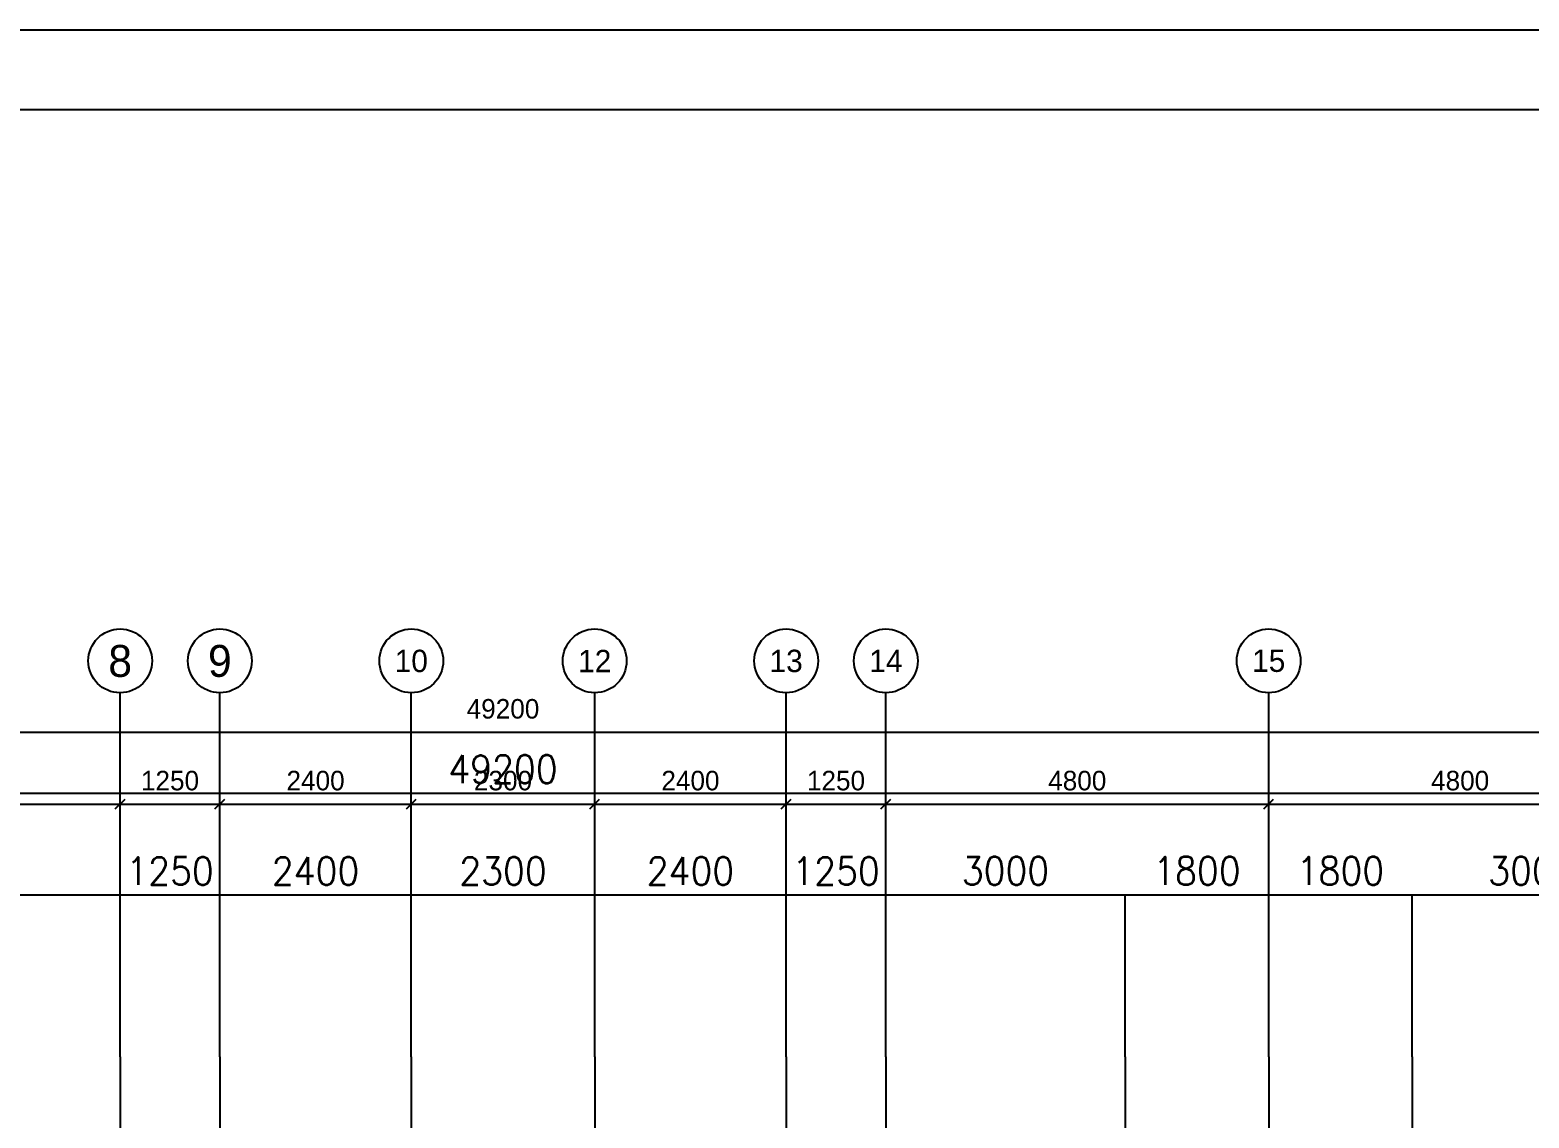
# Model space of a CAD drawing. Extents: x 628064 to 789462, y -248497 to 145317.
# Drawn here: x 693104 to 711898, y 131676 to 145317 of the extents above; entities that cross this region are included whole.
import ezdxf
from ezdxf.enums import TextEntityAlignment as Align

# ---------------------------------------------------------------- set-up
doc = ezdxf.new("R2010")
doc.units = 0
doc.header["$LTSCALE"] = 100
doc.linetypes.add('CENTER', pattern=[50.800000000000004, 31.75, -6.35, 6.35, -6.35])
for name, color, linetype in [('AXIS', 3, 'Continuous'), ('PAXIS', 253, 'CENTER'), ('PUB_DIM', 3, 'Continuous'), ('PUB_TITLE', 4, 'Continuous')]:
    doc.layers.add(name, color=color, linetype=linetype)
doc.styles.add('cadreader_textstyle', font='cadreader_textstyle')
doc.styles.get("Standard").update_dxf_attribs({"font": 'standard'})
doc.dimstyles.get("Standard").update_dxf_attribs({"dimtxt": 351, "dimasz": 0.18, "dimexe": 0.18, "dimexo": 0.0625, "dimgap": 0.09, "dimtad": 0, "dimtoh": 1, "dimdec": 0, "dimzin": 0, "dimdsep": 46, "dimcen": 0.09, "dimadec": 0, "dimazin": 0, "dimtfac": 1, "dimtdec": 4, "dimtofl": 0, "dimtmove": 0, "dimatfit": 3, "dimfxl": 250, "dimtolj": 1, "dimtzin": 0, "dimarcsym": 0})

# ---------------------------------------------------------------- blocks, each defined once
blk = doc.blocks.new('A1tk')
at = {"layer": 'PUB_TITLE'}
for points in [[(-602684.8960158156, -92241.990762174), (-602684.8960158156, -32841.99076217401), (-518584.8960158156, -32841.99076217401), (-518584.8960158156, -92241.990762174)], [(-600184.8960158156, -91241.99076217401), (-519584.8960158155, -91241.99076217401), (-519584.8960158155, -33841.99076217401), (-600184.8960158156, -33841.99076217401)]]:
    blk.add_lwpolyline(points, close=True, dxfattribs=at)
blk = doc.blocks.new('*D607')
at = {"layer": 'PUB_DIM', "color": 0, "linetype": 'ByBlock', "lineweight": -2}
for p, q in [((674434.5400195328, 135716.5022179236), (674434.5400195328, 135749.5375792448)), ((674434.5400195328, 135749.3575792448), (723634.5400195329, 135749.3575792448)), ((723634.5400195329, 135716.5022179236), (723634.5400195329, 135749.5375792448))]:
    blk.add_line(p, q, dxfattribs=at)
for points in [[(674434.5400195328, 135749.3575792448), (674434.7200195328, 135749.3875517402), (674434.7200195328, 135749.3276067494)], [(723634.5400195329, 135749.3575792448), (723634.3600195328, 135749.3276067494), (723634.3600195328, 135749.3875517402)]]:
    blk.add_solid(points, dxfattribs=at)
at = {"layer": 'PUB_DIM', "color": 0, "linetype": 'Continuous', "lineweight": -2, "insert": (699034.5400195328, 136049.3575792448), "char_height": 351, "width": 1168.050000000001, "attachment_point": 5}
blk.add_mtext('49200', dxfattribs=at)
blk = doc.blocks.new('*D119')
at = {"layer": 'PUB_DIM', "color": 0, "linetype": 'ByBlock', "lineweight": -2}
for p, q in [((689434.5400077917, 132442.0256058198), (689434.5664553385, 134473.1971956724)), ((689434.5664529947, 134473.0171956724), (694234.5664521748, 134472.9546956723)), ((694234.5400069718, 132441.9631058197), (694234.5664545186, 134473.1346956723))]:
    blk.add_line(p, q, dxfattribs=at)
for points in [[(689434.5664529947, 134473.0171956724), (689434.746453385, 134473.047165824), (689434.7464526044, 134472.9872208333)], [(694234.5664521748, 134472.9546956723), (694234.3864517845, 134472.9247255207), (694234.3864525651, 134472.9846705114)]]:
    blk.add_solid(points, dxfattribs=at)
at = {"layer": 'PUB_DIM', "color": 0, "linetype": 'Continuous', "lineweight": -2, "insert": (691834.5703588347, 134772.9859456469), "char_height": 351, "width": 924.2999999999987, "attachment_point": 5, "rotation": 359.9992539612031}
blk.add_mtext('4800', dxfattribs=at)
blk = doc.blocks.new('*D580')
at = {"layer": 'PUB_DIM', "color": 0, "linetype": 'ByBlock', "lineweight": -2}
for p, q in [((694234.5400061347, 132441.9631058197), (694234.5392512991, 134473.1042334766)), ((694234.539251366, 134472.9242334766), (695484.539251366, 134472.9246980157)), ((695484.5400061347, 132441.9635703588), (695484.5392512991, 134473.1046980157))]:
    blk.add_line(p, q, dxfattribs=at)
for points in [[(694234.539251366, 134472.9242334766), (694234.7192513549, 134472.9542060388), (694234.7192513772, 134472.8942610481)], [(695484.539251366, 134472.9246980157), (695484.3592513772, 134472.8947254535), (695484.3592513549, 134472.9546704442)]]:
    blk.add_solid(points, dxfattribs=at)
at = {"layer": 'PUB_DIM', "color": 0, "linetype": 'Continuous', "lineweight": -2, "insert": (694859.540006158, 134772.924698016), "char_height": 351, "width": 807.299999999999, "attachment_point": 5, "rotation": 2.1292903953759345e-05}
blk.add_mtext('1250', dxfattribs=at)
blk = doc.blocks.new('*D268')
at = {"layer": 'PUB_DIM', "color": 0, "linetype": 'ByBlock', "lineweight": -2}
for p, q in [((695484.540006158, 132441.9631058197), (695484.540006158, 134473.1046993987)), ((695484.540006158, 134472.9246993987), (697884.540006158, 134472.9246993987)), ((697884.540006158, 132441.9631058197), (697884.540006158, 134473.1046993987))]:
    blk.add_line(p, q, dxfattribs=at)
for points in [[(695484.540006158, 134472.9246993987), (695484.720006158, 134472.9546718941), (695484.720006158, 134472.8947269033)], [(697884.540006158, 134472.9246993987), (697884.3600061579, 134472.8947269033), (697884.3600061579, 134472.9546718941)]]:
    blk.add_solid(points, dxfattribs=at)
at = {"layer": 'PUB_DIM', "color": 0, "linetype": 'Continuous', "lineweight": -2, "insert": (696684.5400061578, 134772.9246993986), "char_height": 351, "width": 918.4499999999996, "attachment_point": 5}
blk.add_mtext('2400', dxfattribs=at)
blk = doc.blocks.new('*D657')
at = {"layer": 'PUB_DIM', "color": 0, "linetype": 'ByBlock', "lineweight": -2}
for p, q in [((697884.540006158, 132441.9631058197), (697884.540006158, 134473.1047007813)), ((697884.540006158, 134472.9247007813), (700184.540006158, 134472.9247007813)), ((700184.540006158, 132441.9631058197), (700184.540006158, 134473.1047007813))]:
    blk.add_line(p, q, dxfattribs=at)
for points in [[(697884.540006158, 134472.9247007813), (697884.720006158, 134472.9546732767), (697884.720006158, 134472.8947282859)], [(700184.540006158, 134472.9247007813), (700184.3600061579, 134472.8947282859), (700184.3600061579, 134472.9546732767)]]:
    blk.add_solid(points, dxfattribs=at)
at = {"layer": 'PUB_DIM', "color": 0, "linetype": 'Continuous', "lineweight": -2, "insert": (699034.5400061578, 134772.9247007813), "char_height": 351, "width": 912.5999999999997, "attachment_point": 5}
blk.add_mtext('2300', dxfattribs=at)
blk = doc.blocks.new('*D344')
at = {"layer": 'PUB_DIM', "color": 0, "linetype": 'ByBlock', "lineweight": -2}
for p, q in [((700184.540006158, 132441.9631058197), (700184.5400061581, 134473.104702164)), ((700184.5400061581, 134472.924702164), (702584.540006158, 134472.9247021639)), ((702584.5400061578, 132441.9631058196), (702584.540006158, 134473.1047021639))]:
    blk.add_line(p, q, dxfattribs=at)
for points in [[(700184.5400061581, 134472.924702164), (700184.7200061581, 134472.9546746594), (700184.7200061581, 134472.8947296687)], [(702584.540006158, 134472.9247021639), (702584.3600061579, 134472.8947296685), (702584.3600061579, 134472.9546746593)]]:
    blk.add_solid(points, dxfattribs=at)
at = {"layer": 'PUB_DIM', "color": 0, "linetype": 'Continuous', "lineweight": -2, "insert": (701384.5400061578, 134772.9247021639), "char_height": 351, "width": 918.4499999999996, "attachment_point": 5}
blk.add_mtext('2400', dxfattribs=at)
blk = doc.blocks.new('*D457')
at = {"layer": 'PUB_DIM', "color": 0, "linetype": 'ByBlock', "lineweight": -2}
for p, q in [((702584.5400061578, 132441.9631058196), (702584.5400061578, 134473.1047035466)), ((702584.5400061578, 134472.9247035466), (703834.540006158, 134472.9247035466)), ((703834.540006158, 132441.9631058196), (703834.540006158, 134473.1047035466))]:
    blk.add_line(p, q, dxfattribs=at)
for points in [[(702584.5400061578, 134472.9247035466), (702584.7200061579, 134472.954676042), (702584.7200061579, 134472.8947310512)], [(703834.540006158, 134472.9247035466), (703834.3600061579, 134472.8947310512), (703834.3600061579, 134472.954676042)]]:
    blk.add_solid(points, dxfattribs=at)
at = {"layer": 'PUB_DIM', "color": 0, "linetype": 'Continuous', "lineweight": -2, "insert": (703209.5400061578, 134772.9247035466), "char_height": 351, "width": 807.299999999999, "attachment_point": 5}
blk.add_mtext('1250', dxfattribs=at)
blk = doc.blocks.new('*D179')
at = {"layer": 'PUB_DIM', "color": 0, "linetype": 'ByBlock', "lineweight": -2}
for p, q in [((703834.5400074504, 132442.0256058196), (703834.5820108152, 134473.2847026779)), ((703834.582007093, 134473.104702678), (706834.5820070929, 134473.0426672171)), ((706834.5400074503, 132441.9635703587), (706834.582010815, 134473.2226672171))]:
    blk.add_line(p, q, dxfattribs=at)
for points in [[(703834.582007093, 134473.104702678), (703834.7620077127, 134473.1346714512), (703834.7620064731, 134473.0747264605)], [(706834.5820070929, 134473.0426672171), (706834.4020064732, 134473.0126984439), (706834.4020077127, 134473.0726434346)]]:
    blk.add_solid(points, dxfattribs=at)
at = {"layer": 'PUB_DIM', "color": 0, "linetype": 'Continuous', "lineweight": -2, "insert": (705334.5882106391, 134773.0736848834), "char_height": 351, "width": 912.5999999999997, "attachment_point": 5, "rotation": 359.99881520997025}
blk.add_mtext('3000', dxfattribs=at)
blk = doc.blocks.new('*D626')
at = {"layer": 'PUB_DIM', "color": 0, "linetype": 'ByBlock', "lineweight": -2}
for p, q in [((706834.5400096204, 132442.0260703587), (706834.61054353, 134473.4026662264)), ((706834.61053728, 134473.2226662265), (708634.6105359877, 134473.1601662265)), ((708634.540008328, 132441.9635703587), (708634.6105422376, 134473.3401662264))]:
    blk.add_line(p, q, dxfattribs=at)
for points in [[(706834.61053728, 134473.2226662265), (706834.7905383206, 134473.2526324718), (706834.7905362392, 134473.1926874811)], [(708634.6105359877, 134473.1601662265), (708634.4305349471, 134473.1301999812), (708634.4305370285, 134473.1901449719)]]:
    blk.add_solid(points, dxfattribs=at)
at = {"layer": 'PUB_DIM', "color": 0, "linetype": 'Continuous', "lineweight": -2, "insert": (707734.6209533006, 134773.1914160457), "char_height": 351, "width": 807.299999999999, "attachment_point": 5, "rotation": 359.9980105632108}
blk.add_mtext('1800', dxfattribs=at)
blk = doc.blocks.new('*D256')
at = {"layer": 'PUB_DIM', "color": 0, "linetype": 'ByBlock', "lineweight": -2}
for p, q in [((708634.540006158, 132441.9631058196), (708634.540006158, 134473.3401662265)), ((708634.540006158, 134473.1601662265), (710434.5400061578, 134473.1601662265)), ((710434.5400061578, 132441.9631058196), (710434.5400061578, 134473.3401662265))]:
    blk.add_line(p, q, dxfattribs=at)
for points in [[(708634.540006158, 134473.1601662265), (708634.720006158, 134473.1901387219), (708634.720006158, 134473.1301937311)], [(710434.5400061578, 134473.1601662265), (710434.3600061578, 134473.1301937311), (710434.3600061578, 134473.1901387219)]]:
    blk.add_solid(points, dxfattribs=at)
at = {"layer": 'PUB_DIM', "color": 0, "linetype": 'Continuous', "lineweight": -2, "insert": (709534.540006158, 134773.1601662265), "char_height": 351, "width": 807.299999999999, "attachment_point": 5}
blk.add_mtext('1800', dxfattribs=at)
blk = doc.blocks.new('*D695')
at = {"layer": 'PUB_DIM', "color": 0, "linetype": 'ByBlock', "lineweight": -2}
for p, q in [((710434.5400074599, 132442.0256058196), (710434.5823265132, 134473.3401653449)), ((710434.5823227633, 134473.1601653449), (713434.5823227633, 134473.0976653449)), ((713434.5400074599, 132441.9631058196), (713434.5823265132, 134473.2776653449))]:
    blk.add_line(p, q, dxfattribs=at)
for points in [[(710434.5823227633, 134473.1601653449), (710434.7623233877, 134473.1901340903), (710434.7623221388, 134473.1301890995)], [(713434.5823227633, 134473.0976653449), (713434.4023221389, 134473.0676965995), (713434.4023233878, 134473.1276415903)]]:
    blk.add_solid(points, dxfattribs=at)
at = {"layer": 'PUB_DIM', "color": 0, "linetype": 'Continuous', "lineweight": -2, "insert": (711934.5885727631, 134773.1289152798), "char_height": 351, "width": 912.5999999999997, "attachment_point": 5, "rotation": 359.998806337927}
blk.add_mtext('3000', dxfattribs=at)

msp = doc.modelspace()

# ---------------------------------------------------------------- linework, layer by layer
at = {"layer": 'AXIS'}
for p, q in [((694234.540006158, 132441.9006058197), (694234.540022496, 136441.9006058197)), ((695484.540006158, 132441.9006058197), (695484.540022496, 136441.9006058197)), ((697884.540006158, 132441.9006058197), (697884.5400224959, 136441.9006058197)), ((700184.540006158, 132441.9006058197), (700184.540022496, 136441.9006058197)), ((702584.5400061578, 132441.9006058196), (702584.5400224959, 136441.9006058196)), ((703834.540006158, 132441.9006058196), (703834.5400224959, 136441.9006058196)), ((708634.540006158, 132441.9006058196), (708634.540022496, 136441.9006058196))]:
    msp.add_line(p, q, dxfattribs=at)
at = {"layer": 'AXIS', "linetype": 'Continuous'}
for points in [[(694234.5625, 133006.984375), (694234.5625, 137006.984375)], [(695484.5625, 133006.984375), (695484.5625, 137006.984375)], [(697884.5625000001, 133006.984375), (697884.5625000001, 137006.984375)], [(700184.5625, 133006.984375), (700184.5625, 137006.984375)], [(702584.5625000001, 133006.984375), (702584.5625000001, 137006.984375)], [(703834.5625000001, 133006.984375), (703834.5625000001, 137006.984375)], [(708634.5624999999, 133006.984375), (708634.5624999999, 137006.984375)]]:
    msp.add_lwpolyline(points, dxfattribs=at)
for centre in [(694234.5400010454, 137406.9908747594), (695484.5399929523, 137406.9908747593), (697884.5399926299, 137406.9908747591), (700184.5399930528, 137406.9908747588), (702584.5399927323, 137406.9908747586), (703834.5399928087, 137406.9908747585), (708634.5399928088, 137406.990874758)]:
    msp.add_circle(centre, 400, dxfattribs=at)
at = {"layer": 'PAXIS'}
for points in [[(694234.540006158, 132441.9010703588), (694234.5400061578, 114510.5960270957)], [(695484.540006158, 132441.9010703588), (695484.540006158, 128412.5048191272)], [(697884.540006158, 132441.9010703588), (697884.540006158, 126012.901070359)], [(700184.540006158, 132441.9010703587), (700184.540006158, 126012.901070359)], [(702584.5400061578, 132441.9010703587), (702584.5400061578, 126012.901070359)], [(703834.540006158, 132441.9010703587), (703834.5400061577, 114510.5960270956)], [(706834.5400061578, 132441.9010703587), (706834.5400061577, 114510.5960270955)], [(708634.540006158, 132441.9010703587), (708634.5400061578, 114510.5960270955)], [(710434.5400061578, 132441.9010703587), (710434.5400061577, 114510.5960270955)]]:
    msp.add_lwpolyline(points, dxfattribs=at)
at = {"layer": 'PUB_DIM', "linetype": 'Continuous'}
for points in [[(674434.5625, 134375.28125), (674434.5625, 136512.5), (723634.5625, 136512.5), (723634.5625, 134375.28125)], [(694234.5625, 135262.5), (694234.5625, 135962.5)], [(695484.5625, 135262.5), (695484.5625, 135962.5)], [(697884.5625000001, 135262.5), (697884.5625000001, 135962.5)], [(700184.5625, 135262.5), (700184.5625, 135962.5)], [(702584.5625000001, 135262.5), (702584.5625000001, 135962.5)], [(703834.5625000001, 135262.5), (703834.5625000001, 135962.5)], [(708634.5624999999, 135262.5), (708634.5624999999, 135962.5)], [(674434.5625, 134375.28125), (674434.5625, 135612.5), (723634.5625, 135612.5), (723634.5625, 134375.28125)], [(694172.6875, 135550.640625), (694296.4374999999, 135674.375)], [(695422.6875, 135550.640625), (695546.4375, 135674.375)], [(697822.6875, 135550.640625), (697946.4375, 135674.375)], [(700122.6875, 135550.640625), (700246.4375000001, 135674.375)], [(702522.6875, 135550.640625), (702646.4375, 135674.375)], [(703772.6875, 135550.640625), (703896.4375, 135674.375)], [(708572.6875, 135550.640625), (708696.4375, 135674.375)]]:
    msp.add_lwpolyline(points, dxfattribs=at)

# ---------------------------------------------------------------- block references
msp.add_blockref('A1tk', (1260590.741645003, 178158.7916035375))

# ---------------------------------------------------------------- texts
at = {"layer": 'AXIS', "color": 7, "style": 'cadreader_textstyle'}
for s, height, p in [('8', 400, (694234.5400010454, 137406.9908747594)), ('9', 400, (695484.5399929523, 137406.9908747593)), ('10', 280, (697884.5399926299, 137406.9908747591)), ('12', 280, (700184.5399930528, 137406.9908747588)), ('13', 280, (702584.5399927323, 137406.9908747586)), ('14', 280, (703834.5399928087, 137406.9908747585)), ('15', 280, (708634.5399928088, 137406.990874758))]:
    msp.add_text(s, height=height, dxfattribs=at).set_placement(p, align=Align.MIDDLE)
at = {"layer": 'PUB_DIM', "color": 7, "style": 'cadreader_textstyle'}
for s, p in [('49200', (699034.5399960905, 136806.5048195209)), ('1250', (694859.5399960511, 135906.5048195205)), ('2400', (696684.5399959561, 135906.5048195205)), ('2300', (699034.539996014, 135906.5048195206)), ('2400', (701384.5399960713, 135906.5048195206)), ('1250', (703209.5399959482, 135906.5048195207)), ('4800', (706234.539995987, 135906.5048195207)), ('4800', (711034.5399960353, 135906.5048195207))]:
    msp.add_text(s, height=245, rotation=360.0000100179126, dxfattribs=at).set_placement(p, align=Align.MIDDLE)

# ---------------------------------------------------------------- dimensions: what is measured, and where the dimension line sits
at = {"layer": 'PUB_DIM'}
dim = msp.add_linear_dim(base=(723634.5400195329, 135749.3575792448), p1=(674434.5400195328, 135716.4397179236), p2=(723634.5400195329, 135716.4397179236), dimstyle='Standard', dxfattribs=at)
dim.commit()
dim.dimension.update_dxf_attribs({"geometry": '*D607', "text_midpoint": (699034.5400195328, 136049.3575792448)})
for p1, p2, distance, picture, middle in [((689434.5400069779, 132441.9631058198), (694234.540006158, 132441.9006058197), 2031.0540900247543, '*D119', (691834.5703588347, 134772.9859456469)), ((694234.540006158, 132441.9006058197), (695484.540006158, 132441.9010703588), 2031.0236276570306, '*D580', (694859.540006158, 134772.924698016)), ((695484.540006158, 132441.9006058197), (697884.540006158, 132441.9006058197), 2031.024093578977, '*D268', (696684.5400061578, 134772.9246993986)), ((697884.540006158, 132441.9006058197), (700184.540006158, 132441.9006058197), 2031.0240949615836, '*D657', (699034.5400061578, 134772.9247007813)), ((700184.540006158, 132441.9006058197), (702584.5400061578, 132441.9006058196), 2031.0240963443066, '*D344', (701384.5400061578, 134772.9247021639)), ((702584.5400061578, 132441.9006058196), (703834.540006158, 132441.9006058196), 2031.0240977270005, '*D457', (703209.5400061578, 134772.9247035466)), ((703834.540006158, 132441.9631058196), (706834.5400061578, 132441.9010703587), 2031.1415972926477, '*D179', (705334.5882106391, 134773.0736848834)), ((706834.5400074503, 132441.9635703587), (708634.540006158, 132441.9010703587), 2031.2590970922813, '*D626', (707734.6209533006, 134773.1914160457)), ((708634.540006158, 132441.9006058196), (710434.5400061578, 132441.9006058196), 2031.2595604069065, '*D256', (709534.540006158, 134773.1601662265)), ((710434.5400061578, 132441.9631058196), (713434.5400061578, 132441.9006058196), 2031.1970599660915, '*D695', (711934.5885727631, 134773.1289152798))]:
    dim = msp.add_aligned_dim(p1=p1, p2=p2, distance=distance, dimstyle='Standard', dxfattribs=at)
    dim.commit()
    dim.dimension.update_dxf_attribs({"geometry": picture, "text_midpoint": middle})

doc.saveas('drawing.dxf')
